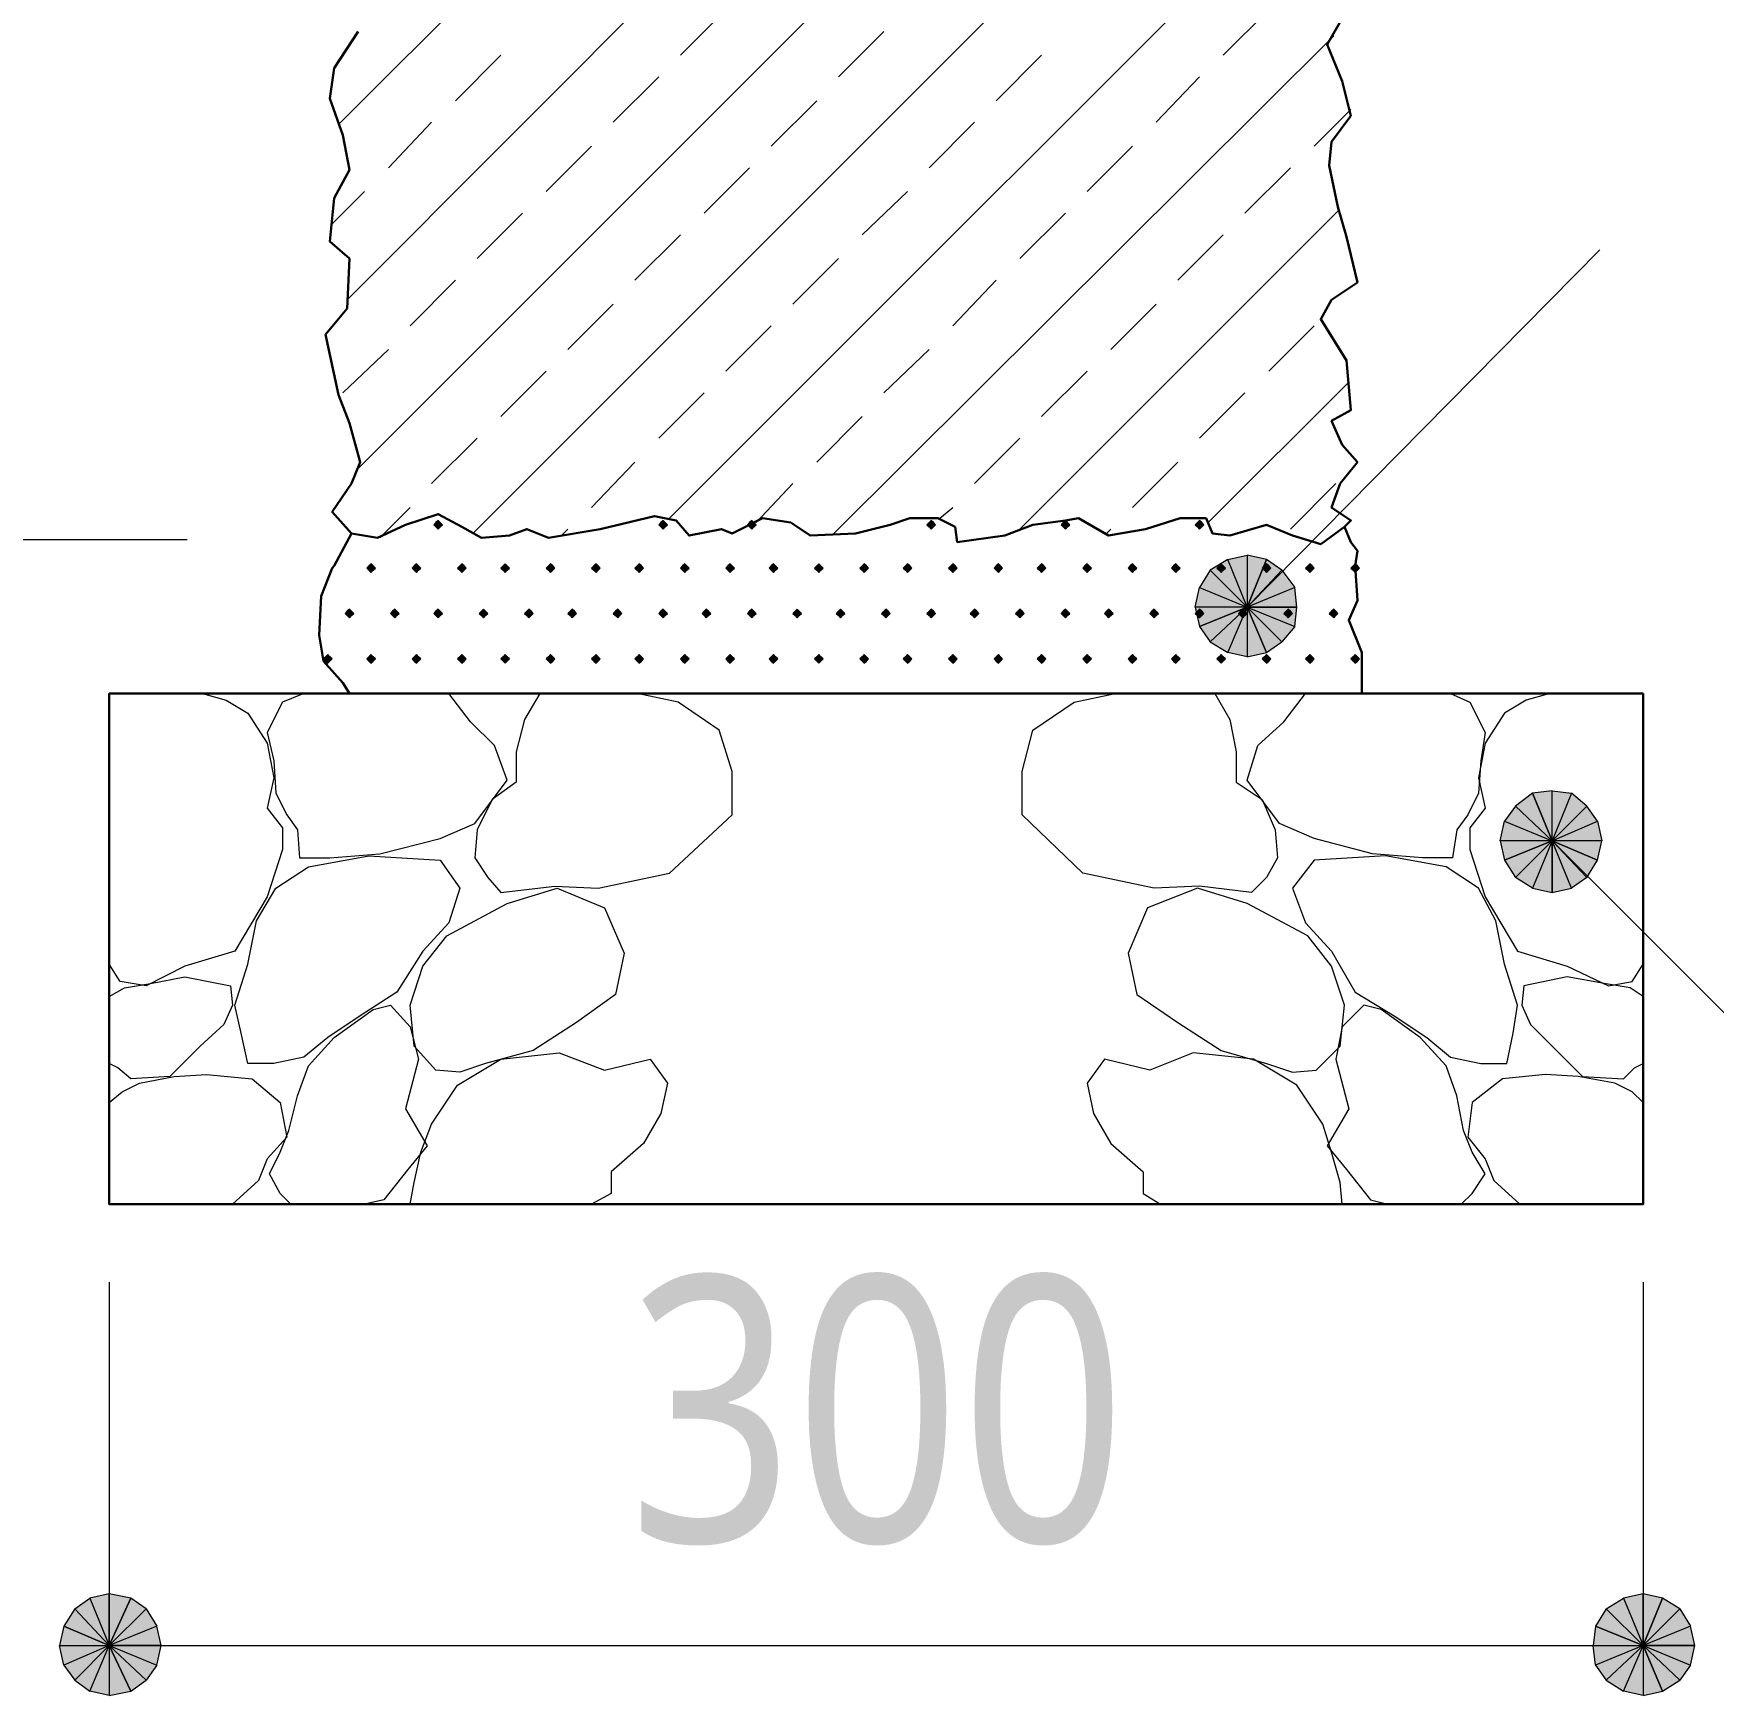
# Model space of a CAD drawing. Header units: millimetres. Extents: x 0 to 420, y 0 to 297.
# Drawn here: x 251.27 to 267.71, y 70.78 to 87.04 of the extents above; entities that cross this region are included whole.
import ezdxf
from ezdxf.enums import TextEntityAlignment as Align

# ---------------------------------------------------------------- set-up
doc = ezdxf.new("R2010")
doc.units = ezdxf.units.MM
doc.styles.add('kst32b', font='NotoSansJP-Variable.ttf')

msp = doc.modelspace()

# ---------------------------------------------------------------- hatches: boundary and pattern name
for points in [[(255.228, 82.275), (255.207, 82.254), (255.185, 82.232), (255.207, 82.211), (255.228, 82.19), (255.249, 82.211), (255.27, 82.232), (255.249, 82.254), (255.228, 82.275)], [(257.429, 82.275), (257.408, 82.254), (257.387, 82.232), (257.408, 82.211), (257.429, 82.19), (257.45, 82.211), (257.471, 82.232), (257.45, 82.254), (257.429, 82.275)], [(258.297, 82.275), (258.276, 82.254), (258.254, 82.232), (258.276, 82.211), (258.297, 82.19), (258.318, 82.211), (258.339, 82.232), (258.318, 82.254), (258.297, 82.275)], [(260.054, 82.275), (260.032, 82.254), (260.011, 82.232), (260.032, 82.211), (260.054, 82.19), (260.075, 82.211), (260.096, 82.232), (260.075, 82.254), (260.054, 82.275)], [(261.366, 82.275), (261.345, 82.254), (261.324, 82.232), (261.345, 82.211), (261.366, 82.19), (261.387, 82.211), (261.408, 82.232), (261.387, 82.254), (261.366, 82.275)], [(262.678, 82.275), (262.657, 82.254), (262.636, 82.232), (262.657, 82.211), (262.678, 82.19), (262.7, 82.211), (262.721, 82.232), (262.7, 82.254), (262.678, 82.275)], [(254.571, 81.852), (254.55, 81.83), (254.529, 81.809), (254.55, 81.788), (254.571, 81.767), (254.593, 81.788), (254.614, 81.809), (254.593, 81.83), (254.571, 81.852)], [(255.016, 81.852), (254.995, 81.83), (254.974, 81.809), (254.995, 81.788), (255.016, 81.767), (255.037, 81.788), (255.058, 81.809), (255.037, 81.83), (255.016, 81.852)], [(255.461, 81.852), (255.439, 81.83), (255.418, 81.809), (255.439, 81.788), (255.461, 81.767), (255.482, 81.788), (255.503, 81.809), (255.482, 81.83), (255.461, 81.852)], [(255.884, 81.852), (255.863, 81.83), (255.841, 81.809), (255.863, 81.788), (255.884, 81.767), (255.905, 81.788), (255.926, 81.809), (255.905, 81.83), (255.884, 81.852)], [(256.328, 81.852), (256.307, 81.83), (256.286, 81.809), (256.307, 81.788), (256.328, 81.767), (256.35, 81.788), (256.371, 81.809), (256.35, 81.83), (256.328, 81.852)], [(256.773, 81.852), (256.752, 81.83), (256.73, 81.809), (256.752, 81.788), (256.773, 81.767), (256.794, 81.788), (256.815, 81.809), (256.794, 81.83), (256.773, 81.852)], [(257.196, 81.852), (257.175, 81.83), (257.154, 81.809), (257.175, 81.788), (257.196, 81.767), (257.217, 81.788), (257.239, 81.809), (257.217, 81.83), (257.196, 81.852)], [(257.641, 81.852), (257.62, 81.83), (257.598, 81.809), (257.62, 81.788), (257.641, 81.767), (257.662, 81.788), (257.683, 81.809), (257.662, 81.83), (257.641, 81.852)], [(258.085, 81.852), (258.064, 81.83), (258.043, 81.809), (258.064, 81.788), (258.085, 81.767), (258.106, 81.788), (258.128, 81.809), (258.106, 81.83), (258.085, 81.852)], [(258.509, 81.852), (258.487, 81.83), (258.466, 81.809), (258.487, 81.788), (258.509, 81.767), (258.53, 81.788), (258.551, 81.809), (258.53, 81.83), (258.509, 81.852)], [(258.953, 81.852), (258.932, 81.83), (258.911, 81.809), (258.932, 81.788), (258.953, 81.767), (258.974, 81.788), (258.995, 81.809), (258.974, 81.83), (258.953, 81.852)], [(259.398, 81.852), (259.376, 81.83), (259.355, 81.809), (259.376, 81.788), (259.398, 81.767), (259.419, 81.788), (259.44, 81.809), (259.419, 81.83), (259.398, 81.852)], [(259.821, 81.852), (259.8, 81.83), (259.779, 81.809), (259.8, 81.788), (259.821, 81.767), (259.842, 81.788), (259.863, 81.809), (259.842, 81.83), (259.821, 81.852)], [(260.265, 81.852), (260.244, 81.83), (260.223, 81.809), (260.244, 81.788), (260.265, 81.767), (260.287, 81.788), (260.308, 81.809), (260.287, 81.83), (260.265, 81.852)], [(260.71, 81.852), (260.689, 81.83), (260.668, 81.809), (260.689, 81.788), (260.71, 81.767), (260.731, 81.788), (260.752, 81.809), (260.731, 81.83), (260.71, 81.852)], [(261.133, 81.852), (261.112, 81.83), (261.091, 81.809), (261.112, 81.788), (261.133, 81.767), (261.154, 81.788), (261.175, 81.809), (261.154, 81.83), (261.133, 81.852)], [(261.578, 81.852), (261.557, 81.83), (261.535, 81.809), (261.557, 81.788), (261.578, 81.767), (261.599, 81.788), (261.62, 81.809), (261.599, 81.83), (261.578, 81.852)], [(262.022, 81.852), (262.001, 81.83), (261.98, 81.809), (262.001, 81.788), (262.022, 81.767), (262.043, 81.788), (262.064, 81.809), (262.043, 81.83), (262.022, 81.852)], [(262.446, 81.852), (262.424, 81.83), (262.403, 81.809), (262.424, 81.788), (262.446, 81.767), (262.467, 81.788), (262.488, 81.809), (262.467, 81.83), (262.446, 81.852)], [(262.89, 81.852), (262.869, 81.83), (262.848, 81.809), (262.869, 81.788), (262.89, 81.767), (262.911, 81.788), (262.932, 81.809), (262.911, 81.83), (262.89, 81.852)], [(263.335, 81.852), (263.313, 81.83), (263.292, 81.809), (263.313, 81.788), (263.335, 81.767), (263.356, 81.788), (263.377, 81.809), (263.356, 81.83), (263.335, 81.852)], [(263.758, 81.852), (263.737, 81.83), (263.716, 81.809), (263.737, 81.788), (263.758, 81.767), (263.779, 81.788), (263.8, 81.809), (263.779, 81.83), (263.758, 81.852)], [(264.202, 81.852), (264.181, 81.83), (264.16, 81.809), (264.181, 81.788), (264.202, 81.767), (264.223, 81.788), (264.245, 81.809), (264.223, 81.83), (264.202, 81.852)], [(254.36, 81.407), (254.339, 81.386), (254.318, 81.365), (254.339, 81.344), (254.36, 81.322), (254.381, 81.344), (254.402, 81.365), (254.381, 81.386), (254.36, 81.407)], [(254.804, 81.407), (254.783, 81.386), (254.762, 81.365), (254.783, 81.344), (254.804, 81.322), (254.825, 81.344), (254.847, 81.365), (254.825, 81.386), (254.804, 81.407)], [(255.228, 81.407), (255.207, 81.386), (255.185, 81.365), (255.207, 81.344), (255.228, 81.322), (255.249, 81.344), (255.27, 81.365), (255.249, 81.386), (255.228, 81.407)], [(255.672, 81.407), (255.651, 81.386), (255.63, 81.365), (255.651, 81.344), (255.672, 81.322), (255.693, 81.344), (255.714, 81.365), (255.693, 81.386), (255.672, 81.407)], [(256.117, 81.407), (256.096, 81.386), (256.074, 81.365), (256.096, 81.344), (256.117, 81.322), (256.138, 81.344), (256.159, 81.365), (256.138, 81.386), (256.117, 81.407)], [(256.54, 81.407), (256.519, 81.386), (256.498, 81.365), (256.519, 81.344), (256.54, 81.322), (256.561, 81.344), (256.582, 81.365), (256.561, 81.386), (256.54, 81.407)], [(256.985, 81.407), (256.963, 81.386), (256.942, 81.365), (256.963, 81.344), (256.985, 81.322), (257.006, 81.344), (257.027, 81.365), (257.006, 81.386), (256.985, 81.407)], [(257.429, 81.407), (257.408, 81.386), (257.387, 81.365), (257.408, 81.344), (257.429, 81.322), (257.45, 81.344), (257.471, 81.365), (257.45, 81.386), (257.429, 81.407)], [(257.852, 81.407), (257.831, 81.386), (257.81, 81.365), (257.831, 81.344), (257.852, 81.322), (257.873, 81.344), (257.895, 81.365), (257.873, 81.386), (257.852, 81.407)], [(258.297, 81.407), (258.276, 81.386), (258.254, 81.365), (258.276, 81.344), (258.297, 81.322), (258.318, 81.344), (258.339, 81.365), (258.318, 81.386), (258.297, 81.407)], [(258.741, 81.407), (258.72, 81.386), (258.699, 81.365), (258.72, 81.344), (258.741, 81.322), (258.762, 81.344), (258.784, 81.365), (258.762, 81.386), (258.741, 81.407)], [(259.165, 81.407), (259.144, 81.386), (259.122, 81.365), (259.144, 81.344), (259.165, 81.322), (259.186, 81.344), (259.207, 81.365), (259.186, 81.386), (259.165, 81.407)], [(259.609, 81.407), (259.588, 81.386), (259.567, 81.365), (259.588, 81.344), (259.609, 81.322), (259.63, 81.344), (259.652, 81.365), (259.63, 81.386), (259.609, 81.407)], [(260.054, 81.407), (260.032, 81.386), (260.011, 81.365), (260.032, 81.344), (260.054, 81.322), (260.075, 81.344), (260.096, 81.365), (260.075, 81.386), (260.054, 81.407)], [(260.477, 81.407), (260.456, 81.386), (260.435, 81.365), (260.456, 81.344), (260.477, 81.322), (260.498, 81.344), (260.519, 81.365), (260.498, 81.386), (260.477, 81.407)], [(260.921, 81.407), (260.9, 81.386), (260.879, 81.365), (260.9, 81.344), (260.921, 81.322), (260.943, 81.344), (260.964, 81.365), (260.943, 81.386), (260.921, 81.407)], [(261.366, 81.407), (261.345, 81.386), (261.324, 81.365), (261.345, 81.344), (261.366, 81.322), (261.387, 81.344), (261.408, 81.365), (261.387, 81.386), (261.366, 81.407)], [(261.789, 81.407), (261.768, 81.386), (261.747, 81.365), (261.768, 81.344), (261.789, 81.322), (261.811, 81.344), (261.832, 81.365), (261.811, 81.386), (261.789, 81.407)], [(262.234, 81.407), (262.213, 81.386), (262.191, 81.365), (262.213, 81.344), (262.234, 81.322), (262.255, 81.344), (262.276, 81.365), (262.255, 81.386), (262.234, 81.407)], [(262.678, 81.407), (262.657, 81.386), (262.636, 81.365), (262.657, 81.344), (262.678, 81.322), (262.7, 81.344), (262.721, 81.365), (262.7, 81.386), (262.678, 81.407)], [(262.678, 81.238), (262.784, 81.089), (263.144, 81.428), (262.678, 81.238)], [(263.102, 81.407), (263.08, 81.386), (263.059, 81.365), (263.08, 81.344), (263.102, 81.322), (263.123, 81.344), (263.144, 81.365), (263.123, 81.386), (263.102, 81.407)], [(263.546, 81.407), (263.525, 81.386), (263.504, 81.365), (263.525, 81.344), (263.546, 81.322), (263.567, 81.344), (263.589, 81.365), (263.567, 81.386), (263.546, 81.407)], [(263.991, 81.407), (263.97, 81.386), (263.948, 81.365), (263.97, 81.344), (263.991, 81.322), (264.012, 81.344), (264.033, 81.365), (264.012, 81.386), (263.991, 81.407)], [(254.148, 80.962), (254.127, 80.941), (254.106, 80.92), (254.127, 80.899), (254.148, 80.878), (254.169, 80.899), (254.191, 80.92), (254.169, 80.941), (254.148, 80.962)], [(254.571, 80.962), (254.55, 80.941), (254.529, 80.92), (254.55, 80.899), (254.571, 80.878), (254.593, 80.899), (254.614, 80.92), (254.593, 80.941), (254.571, 80.962)], [(255.016, 80.962), (254.995, 80.941), (254.974, 80.92), (254.995, 80.899), (255.016, 80.878), (255.037, 80.899), (255.058, 80.92), (255.037, 80.941), (255.016, 80.962)], [(255.461, 80.962), (255.439, 80.941), (255.418, 80.92), (255.439, 80.899), (255.461, 80.878), (255.482, 80.899), (255.503, 80.92), (255.482, 80.941), (255.461, 80.962)], [(255.884, 80.962), (255.863, 80.941), (255.841, 80.92), (255.863, 80.899), (255.884, 80.878), (255.905, 80.899), (255.926, 80.92), (255.905, 80.941), (255.884, 80.962)], [(256.328, 80.962), (256.307, 80.941), (256.286, 80.92), (256.307, 80.899), (256.328, 80.878), (256.35, 80.899), (256.371, 80.92), (256.35, 80.941), (256.328, 80.962)], [(256.773, 80.962), (256.752, 80.941), (256.73, 80.92), (256.752, 80.899), (256.773, 80.878), (256.794, 80.899), (256.815, 80.92), (256.794, 80.941), (256.773, 80.962)], [(257.196, 80.962), (257.175, 80.941), (257.154, 80.92), (257.175, 80.899), (257.196, 80.878), (257.217, 80.899), (257.239, 80.92), (257.217, 80.941), (257.196, 80.962)], [(257.641, 80.962), (257.62, 80.941), (257.598, 80.92), (257.62, 80.899), (257.641, 80.878), (257.662, 80.899), (257.683, 80.92), (257.662, 80.941), (257.641, 80.962)], [(258.085, 80.962), (258.064, 80.941), (258.043, 80.92), (258.064, 80.899), (258.085, 80.878), (258.106, 80.899), (258.128, 80.92), (258.106, 80.941), (258.085, 80.962)], [(258.509, 80.962), (258.487, 80.941), (258.466, 80.92), (258.487, 80.899), (258.509, 80.878), (258.53, 80.899), (258.551, 80.92), (258.53, 80.941), (258.509, 80.962)], [(258.953, 80.962), (258.932, 80.941), (258.911, 80.92), (258.932, 80.899), (258.953, 80.878), (258.974, 80.899), (258.995, 80.92), (258.974, 80.941), (258.953, 80.962)], [(259.398, 80.962), (259.376, 80.941), (259.355, 80.92), (259.376, 80.899), (259.398, 80.878), (259.419, 80.899), (259.44, 80.92), (259.419, 80.941), (259.398, 80.962)], [(259.821, 80.962), (259.8, 80.941), (259.779, 80.92), (259.8, 80.899), (259.821, 80.878), (259.842, 80.899), (259.863, 80.92), (259.842, 80.941), (259.821, 80.962)], [(260.265, 80.962), (260.244, 80.941), (260.223, 80.92), (260.244, 80.899), (260.265, 80.878), (260.287, 80.899), (260.308, 80.92), (260.287, 80.941), (260.265, 80.962)], [(260.71, 80.962), (260.689, 80.941), (260.668, 80.92), (260.689, 80.899), (260.71, 80.878), (260.731, 80.899), (260.752, 80.92), (260.731, 80.941), (260.71, 80.962)], [(261.133, 80.962), (261.112, 80.941), (261.091, 80.92), (261.112, 80.899), (261.133, 80.878), (261.154, 80.899), (261.175, 80.92), (261.154, 80.941), (261.133, 80.962)], [(261.578, 80.962), (261.557, 80.941), (261.535, 80.92), (261.557, 80.899), (261.578, 80.878), (261.599, 80.899), (261.62, 80.92), (261.599, 80.941), (261.578, 80.962)], [(262.022, 80.962), (262.001, 80.941), (261.98, 80.92), (262.001, 80.899), (262.022, 80.878), (262.043, 80.899), (262.064, 80.92), (262.043, 80.941), (262.022, 80.962)], [(262.446, 80.962), (262.424, 80.941), (262.403, 80.92), (262.424, 80.899), (262.446, 80.878), (262.467, 80.899), (262.488, 80.92), (262.467, 80.941), (262.446, 80.962)], [(262.89, 80.962), (262.869, 80.941), (262.848, 80.92), (262.869, 80.899), (262.89, 80.878), (262.911, 80.899), (262.932, 80.92), (262.911, 80.941), (262.89, 80.962)], [(263.335, 80.962), (263.313, 80.941), (263.292, 80.92), (263.313, 80.899), (263.335, 80.878), (263.356, 80.899), (263.377, 80.92), (263.356, 80.941), (263.335, 80.962)], [(263.758, 80.962), (263.737, 80.941), (263.716, 80.92), (263.737, 80.899), (263.758, 80.878), (263.779, 80.899), (263.8, 80.92), (263.779, 80.941), (263.758, 80.962)], [(264.202, 80.962), (264.181, 80.941), (264.16, 80.92), (264.181, 80.899), (264.202, 80.878), (264.223, 80.899), (264.245, 80.92), (264.223, 80.941), (264.202, 80.962)], [(265.938, 79.608), (265.769, 79.481), (266.129, 79.142), (265.938, 79.608)], [(252.222, 71.734), (252.01, 71.776), (252.01, 71.268), (252.222, 71.734)], [(267.208, 71.734), (267.018, 71.776), (267.018, 71.268), (267.208, 71.734)]]:
    msp.add_hatch(color=7).paths.add_polyline_path(points)
h = msp.add_hatch(color=7)
h.paths.add_polyline_path([(263.335, 81.894), (263.144, 81.936), (263.144, 81.428), (263.335, 81.894)])
h.paths.add_polyline_path([(263.144, 81.936), (263.144, 81.428), (262.954, 81.894), (263.144, 81.936)])
h.paths.add_polyline_path([(263.144, 81.428), (262.954, 81.894), (262.784, 81.788), (263.144, 81.428)])
h = msp.add_hatch(color=7)
h.paths.add_polyline_path([(263.631, 81.428), (263.61, 81.619), (263.144, 81.428), (263.631, 81.428)])
h.paths.add_polyline_path([(263.61, 81.619), (263.144, 81.428), (263.483, 81.788), (263.61, 81.619)])
h.paths.add_polyline_path([(263.144, 81.428), (263.483, 81.788), (263.335, 81.894), (263.144, 81.428)])
h = msp.add_hatch(color=7)
h.paths.add_polyline_path([(262.784, 81.788), (262.678, 81.619), (263.144, 81.428), (262.784, 81.788)])
h.paths.add_polyline_path([(262.678, 81.619), (263.144, 81.428), (262.636, 81.428), (262.678, 81.619)])
h.paths.add_polyline_path([(263.144, 81.428), (262.636, 81.428), (262.678, 81.238), (263.144, 81.428)])
h = msp.add_hatch(color=7)
h.paths.add_polyline_path([(262.784, 81.089), (262.954, 80.984), (263.144, 81.428), (262.784, 81.089)])
h.paths.add_polyline_path([(262.954, 80.984), (263.144, 81.428), (263.144, 80.941), (262.954, 80.984)])
h.paths.add_polyline_path([(263.144, 81.428), (263.144, 80.941), (263.335, 80.984), (263.144, 81.428)])
h = msp.add_hatch(color=7)
h.paths.add_polyline_path([(263.335, 80.984), (263.483, 81.089), (263.144, 81.428), (263.335, 80.984)])
h.paths.add_polyline_path([(263.483, 81.089), (263.144, 81.428), (263.61, 81.238), (263.483, 81.089)])
h.paths.add_polyline_path([(263.144, 81.428), (263.61, 81.238), (263.631, 81.428), (263.144, 81.428)])
h = msp.add_hatch(color=7)
h.paths.add_polyline_path([(266.467, 79.481), (266.319, 79.608), (266.129, 79.142), (266.467, 79.481)])
h.paths.add_polyline_path([(266.319, 79.608), (266.129, 79.142), (266.129, 79.629), (266.319, 79.608)])
h.paths.add_polyline_path([(266.129, 79.142), (266.129, 79.629), (265.938, 79.608), (266.129, 79.142)])
h = msp.add_hatch(color=7)
h.paths.add_polyline_path([(265.769, 79.481), (265.663, 79.333), (266.129, 79.142), (265.769, 79.481)])
h.paths.add_polyline_path([(265.663, 79.333), (266.129, 79.142), (265.621, 79.142), (265.663, 79.333)])
h.paths.add_polyline_path([(266.129, 79.142), (265.621, 79.142), (265.663, 78.952), (266.129, 79.142)])
h = msp.add_hatch(color=7)
h.paths.add_polyline_path([(266.573, 78.952), (266.615, 79.142), (266.129, 79.142), (266.573, 78.952)])
h.paths.add_polyline_path([(266.615, 79.142), (266.129, 79.142), (266.573, 79.333), (266.615, 79.142)])
h.paths.add_polyline_path([(266.129, 79.142), (266.573, 79.333), (266.467, 79.481), (266.129, 79.142)])
h = msp.add_hatch(color=7)
h.paths.add_polyline_path([(265.663, 78.952), (265.769, 78.782), (266.129, 79.142), (265.663, 78.952)])
h.paths.add_polyline_path([(265.769, 78.782), (266.129, 79.142), (265.938, 78.677), (265.769, 78.782)])
h.paths.add_polyline_path([(266.129, 79.142), (265.938, 78.677), (266.129, 78.634), (266.129, 79.142)])
h = msp.add_hatch(color=7)
h.paths.add_polyline_path([(266.129, 78.634), (266.319, 78.677), (266.129, 79.142), (266.129, 78.634)])
h.paths.add_polyline_path([(266.319, 78.677), (266.129, 79.142), (266.467, 78.782), (266.319, 78.677)])
h.paths.add_polyline_path([(266.129, 79.142), (266.467, 78.782), (266.573, 78.952), (266.129, 79.142)])
h = msp.add_hatch(color=7)
h.paths.add_polyline_path([(252.01, 71.776), (251.82, 71.734), (252.01, 71.268), (252.01, 71.776)])
h.paths.add_polyline_path([(251.82, 71.734), (252.01, 71.268), (251.672, 71.628), (251.82, 71.734)])
h.paths.add_polyline_path([(252.01, 71.268), (251.672, 71.628), (251.566, 71.459), (252.01, 71.268)])
h = msp.add_hatch(color=7)
h.paths.add_polyline_path([(252.518, 71.268), (252.476, 71.459), (252.01, 71.268), (252.518, 71.268)])
h.paths.add_polyline_path([(252.476, 71.459), (252.01, 71.268), (252.37, 71.628), (252.476, 71.459)])
h.paths.add_polyline_path([(252.01, 71.268), (252.37, 71.628), (252.222, 71.734), (252.01, 71.268)])
h = msp.add_hatch(color=7)
h.paths.add_polyline_path([(267.018, 71.776), (266.827, 71.734), (267.018, 71.268), (267.018, 71.776)])
h.paths.add_polyline_path([(266.827, 71.734), (267.018, 71.268), (266.658, 71.628), (266.827, 71.734)])
h.paths.add_polyline_path([(267.018, 71.268), (266.658, 71.628), (266.552, 71.459), (267.018, 71.268)])
h = msp.add_hatch(color=7)
h.paths.add_polyline_path([(267.525, 71.268), (267.483, 71.459), (267.018, 71.268), (267.525, 71.268)])
h.paths.add_polyline_path([(267.483, 71.459), (267.018, 71.268), (267.377, 71.628), (267.483, 71.459)])
h.paths.add_polyline_path([(267.018, 71.268), (267.377, 71.628), (267.208, 71.734), (267.018, 71.268)])
h = msp.add_hatch(color=7)
h.paths.add_polyline_path([(251.566, 71.459), (251.523, 71.268), (252.01, 71.268), (251.566, 71.459)])
h.paths.add_polyline_path([(251.523, 71.268), (252.01, 71.268), (251.566, 71.078), (251.523, 71.268)])
h.paths.add_polyline_path([(252.01, 71.268), (251.566, 71.078), (251.672, 70.929), (252.01, 71.268)])
h = msp.add_hatch(color=7)
h.paths.add_polyline_path([(266.552, 71.459), (266.531, 71.268), (267.018, 71.268), (266.552, 71.459)])
h.paths.add_polyline_path([(266.531, 71.268), (267.018, 71.268), (266.552, 71.078), (266.531, 71.268)])
h.paths.add_polyline_path([(267.018, 71.268), (266.552, 71.078), (266.658, 70.929), (267.018, 71.268)])
h = msp.add_hatch(color=7)
h.paths.add_polyline_path([(251.672, 70.929), (251.82, 70.824), (252.01, 71.268), (251.672, 70.929)])
h.paths.add_polyline_path([(251.82, 70.824), (252.01, 71.268), (252.01, 70.781), (251.82, 70.824)])
h.paths.add_polyline_path([(252.01, 71.268), (252.01, 70.781), (252.222, 70.824), (252.01, 71.268)])
h = msp.add_hatch(color=7)
h.paths.add_polyline_path([(252.222, 70.824), (252.37, 70.929), (252.01, 71.268), (252.222, 70.824)])
h.paths.add_polyline_path([(252.37, 70.929), (252.01, 71.268), (252.476, 71.078), (252.37, 70.929)])
h.paths.add_polyline_path([(252.01, 71.268), (252.476, 71.078), (252.518, 71.268), (252.01, 71.268)])
h = msp.add_hatch(color=7)
h.paths.add_polyline_path([(266.658, 70.929), (266.827, 70.824), (267.018, 71.268), (266.658, 70.929)])
h.paths.add_polyline_path([(266.827, 70.824), (267.018, 71.268), (267.018, 70.781), (266.827, 70.824)])
h.paths.add_polyline_path([(267.018, 71.268), (267.018, 70.781), (267.208, 70.824), (267.018, 71.268)])
h = msp.add_hatch(color=7)
h.paths.add_polyline_path([(267.208, 70.824), (267.377, 70.929), (267.018, 71.268), (267.208, 70.824)])
h.paths.add_polyline_path([(267.377, 70.929), (267.018, 71.268), (267.483, 71.078), (267.377, 70.929)])
h.paths.add_polyline_path([(267.018, 71.268), (267.483, 71.078), (267.525, 71.268), (267.018, 71.268)])

# ---------------------------------------------------------------- linework, layer by layer
at = {"lineweight": 13}
for points in [[(254.254, 86.148), (264.012, 95.885)], [(254.339, 84.434), (263.97, 94.086)], [(254.445, 82.783), (263.906, 92.244)], [(255.566, 82.148), (264.139, 90.72)], [(257.493, 82.296), (264.118, 88.921)], [(257.598, 86.826), (258.043, 87.27)], [(262.911, 86.826), (263.356, 87.27)], [(259.101, 82.148), (263.991, 87.016)], [(259.144, 86.614), (259.588, 87.059)], [(255.397, 86.381), (255.841, 86.826)], [(260.689, 86.381), (261.133, 86.826)], [(256.942, 86.17), (257.387, 86.614)], [(262.255, 86.17), (262.678, 86.614)], [(258.487, 85.937), (258.932, 86.381)], [(263.8, 85.937), (264.16, 86.296)], [(254.741, 85.725), (255.164, 86.17)], [(260.032, 85.725), (260.477, 86.17)], [(256.286, 85.492), (256.73, 85.937)], [(261.578, 85.492), (262.022, 85.937)], [(257.831, 85.28), (258.276, 85.725)], [(263.123, 85.28), (263.567, 85.725)], [(254.191, 85.175), (254.508, 85.492)], [(259.376, 85.069), (259.821, 85.492)], [(255.609, 84.836), (256.053, 85.28)], [(260.921, 82.19), (264.033, 85.302)], [(260.921, 84.836), (261.366, 85.28)], [(257.154, 84.624), (257.598, 85.069)], [(262.467, 84.624), (262.911, 85.069)], [(258.699, 84.391), (259.144, 84.836)], [(263.144, 81.428), (266.594, 84.921)], [(254.953, 84.18), (255.397, 84.624)], [(260.265, 84.18), (260.689, 84.624)], [(256.498, 83.947), (256.942, 84.391)], [(261.811, 83.947), (262.255, 84.391)], [(258.043, 83.735), (258.487, 84.18)], [(263.356, 83.735), (263.8, 84.18)], [(254.296, 83.524), (254.741, 83.947)], [(259.588, 83.524), (260.032, 83.947)], [(255.841, 83.291), (256.286, 83.735)], [(261.133, 83.291), (261.578, 83.735)], [(257.387, 83.079), (257.831, 83.524)], [(262.678, 83.079), (263.123, 83.524)], [(262.763, 82.254), (264.139, 83.629)], [(258.932, 82.846), (259.376, 83.291)], [(255.164, 82.635), (255.609, 83.079)], [(260.477, 82.635), (260.921, 83.079)], [(256.73, 82.402), (257.154, 82.846)], [(262.022, 82.402), (262.467, 82.846)], [(258.339, 82.254), (258.699, 82.635)], [(263.567, 82.19), (264.012, 82.635)], [(254.656, 82.105), (254.953, 82.402)], [(260.138, 82.296), (260.265, 82.402)], [(256.434, 82.127), (256.498, 82.19)], [(261.768, 82.148), (261.811, 82.19)], [(252.772, 82.084), (245.089, 82.084)], [(252.921, 80.581), (253.153, 80.518), (253.365, 80.391), (253.555, 80.095), (253.619, 79.756), (253.555, 79.46), (253.704, 79.269), (253.704, 79.057), (253.555, 78.592), (253.238, 78.063), (252.751, 77.914), (252.37, 77.724), (252.116, 77.766), (252.01, 77.936)], [(253.915, 80.581), (253.704, 80.497), (253.555, 80.2), (253.619, 79.925), (253.64, 79.608), (253.746, 79.396), (253.852, 79.248), (253.873, 78.973), (254.169, 78.973), (254.656, 79.015), (255.249, 79.163), (255.587, 79.312), (255.905, 79.735), (255.778, 80.073), (255.545, 80.306), (255.334, 80.581)], [(256.223, 80.581), (256.074, 80.328), (255.99, 80.01), (255.99, 79.714), (255.757, 79.544), (255.609, 79.248), (255.587, 78.973), (255.714, 78.782), (255.841, 78.634), (256.371, 78.698), (256.794, 78.677), (257.493, 78.825), (258.106, 79.396), (258.106, 79.82), (257.979, 80.222), (257.577, 80.497), (257.175, 80.581)], [(262.827, 80.581), (262.975, 80.328), (263.038, 80.01), (263.038, 79.714), (263.292, 79.544), (263.419, 79.248), (263.44, 78.973), (263.335, 78.782), (263.186, 78.634), (262.678, 78.698), (262.234, 78.677), (261.535, 78.825), (260.943, 79.396), (260.943, 79.82), (261.048, 80.222), (261.451, 80.497), (261.853, 80.581)], [(265.134, 80.581), (265.324, 80.497), (265.472, 80.2), (265.43, 79.925), (265.409, 79.608), (265.303, 79.396), (265.197, 79.248), (265.155, 78.973), (264.859, 78.973), (264.372, 79.015), (263.8, 79.163), (263.462, 79.312), (263.144, 79.735), (263.25, 80.073), (263.504, 80.306), (263.716, 80.581)], [(266.107, 80.581), (265.875, 80.518), (265.663, 80.391), (265.472, 80.095), (265.409, 79.756), (265.472, 79.46), (265.324, 79.269), (265.324, 79.057), (265.472, 78.592), (265.79, 78.063), (266.277, 77.914), (266.679, 77.724), (266.912, 77.766), (267.018, 77.936)], [(266.129, 79.142), (269.663, 75.607)], [(252.01, 77.618), (252.159, 77.703), (252.412, 77.745), (252.751, 77.809), (253.196, 77.724), (253.217, 77.534), (253.132, 77.343), (252.899, 77.131), (252.603, 76.835), (252.222, 76.814), (252.095, 76.92), (252.01, 76.962)], [(267.018, 77.618), (266.891, 77.703), (266.637, 77.745), (266.277, 77.809), (265.853, 77.724), (265.832, 77.534), (265.917, 77.343), (266.129, 77.131), (266.425, 76.835), (266.827, 76.814), (266.933, 76.92), (267.018, 76.962)], [(253.788, 75.586), (253.682, 75.692), (253.577, 75.882), (253.682, 76.094), (253.767, 76.306), (253.852, 76.645), (253.958, 76.941), (254.212, 77.216), (254.593, 77.491), (254.762, 77.534), (254.953, 77.322), (255.037, 77.004), (254.91, 76.518), (255.122, 76.158), (254.931, 75.925), (254.698, 75.629), (254.508, 75.586)], [(265.239, 75.586), (265.345, 75.692), (265.472, 75.882), (265.345, 76.094), (265.261, 76.306), (265.197, 76.645), (265.091, 76.941), (264.837, 77.216), (264.456, 77.491), (264.287, 77.534), (264.075, 77.322), (264.012, 77.004), (264.139, 76.518), (263.927, 76.158), (264.118, 75.925), (264.35, 75.629), (264.52, 75.586)], [(254.953, 75.586), (254.995, 75.798), (255.058, 76.094), (255.164, 76.369), (255.418, 76.75), (255.841, 77.004), (256.413, 77.068), (256.857, 76.898), (257.302, 77.004), (257.471, 76.771), (257.408, 76.475), (257.239, 76.179), (256.921, 75.904), (256.921, 75.692), (256.73, 75.586)], [(264.075, 75.586), (264.054, 75.798), (263.97, 76.094), (263.885, 76.369), (263.631, 76.75), (263.207, 77.004), (262.615, 77.068), (262.191, 76.898), (261.747, 77.004), (261.578, 76.771), (261.641, 76.475), (261.811, 76.179), (262.128, 75.904), (262.128, 75.692), (262.297, 75.586)], [(252.01, 76.581), (252.137, 76.687), (252.307, 76.771), (252.645, 76.835), (252.963, 76.856), (253.407, 76.814), (253.682, 76.581), (253.746, 76.242), (253.555, 76.031), (253.471, 75.819), (253.217, 75.586)], [(267.018, 76.581), (266.912, 76.687), (266.742, 76.771), (266.382, 76.835), (266.065, 76.856), (265.642, 76.814), (265.345, 76.581), (265.303, 76.242), (265.472, 76.031), (265.557, 75.819), (265.811, 75.586)], [(252.01, 74.824), (252.01, 71.268)], [(267.018, 74.824), (267.018, 71.268)], [(252.01, 71.268), (267.018, 71.268)]]:
    msp.add_lwpolyline(points, dxfattribs=at)
at = {"lineweight": 30}
for points in [[(254.445, 87.059), (254.212, 86.699), (254.169, 86.402), (254.296, 86.043), (254.36, 85.704), (254.212, 85.429), (254.169, 85.005), (254.36, 84.836), (254.339, 84.349), (254.127, 84.095), (254.254, 83.503), (254.36, 83.227), (254.466, 82.846), (254.381, 82.635), (254.191, 82.359), (254.381, 82.148), (254.635, 82.105), (254.91, 82.232), (255.228, 82.338), (255.461, 82.211), (255.651, 82.105), (255.926, 82.127), (256.096, 82.19), (256.307, 82.105), (256.815, 82.19), (257.344, 82.317), (257.556, 82.275), (257.683, 82.127), (258, 82.19), (258.106, 82.148), (258.403, 82.296), (258.678, 82.254), (258.868, 82.127), (259.313, 82.148), (259.652, 82.232), (259.842, 82.296), (260.117, 82.296), (260.287, 82.211), (260.308, 82.063), (260.773, 82.127), (261.048, 82.232), (261.366, 82.275), (261.493, 82.296), (261.789, 82.127), (262.149, 82.19), (262.488, 82.296), (262.742, 82.296), (262.805, 82.148), (262.975, 82.127), (263.335, 82.232), (263.589, 82.127), (263.864, 82.042), (264.096, 82.211), (264.16, 82.275), (263.97, 82.402), (264.054, 82.635), (264.223, 82.846), (264.075, 83.016), (263.97, 83.248), (264.16, 83.354), (264.118, 83.841), (263.864, 84.243), (263.97, 84.434), (264.223, 84.603), (264.118, 85.048), (264.033, 85.344), (263.948, 85.746), (263.97, 85.979), (264.16, 86.233), (264.075, 86.572), (263.927, 86.931), (264.075, 87.186)], [(264.266, 80.581), (264.266, 80.73), (264.266, 80.984), (264.139, 81.301), (264.223, 81.492), (264.202, 81.83), (264.223, 81.979), (264.16, 82.063), (264.096, 82.211)], [(254.36, 80.581), (254.296, 80.687), (254.106, 80.899), (254.064, 81.153), (254.085, 81.534), (254.191, 81.809), (254.212, 81.83), (254.381, 82.148)]]:
    msp.add_lwpolyline(points, dxfattribs=at)
at = {"lineweight": 0}
for points in [[(255.228, 82.275), (255.207, 82.254), (255.185, 82.232), (255.207, 82.211), (255.228, 82.19), (255.249, 82.211), (255.27, 82.232), (255.249, 82.254)], [(257.429, 82.275), (257.408, 82.254), (257.387, 82.232), (257.408, 82.211), (257.429, 82.19), (257.45, 82.211), (257.471, 82.232), (257.45, 82.254)], [(258.297, 82.275), (258.276, 82.254), (258.254, 82.232), (258.276, 82.211), (258.297, 82.19), (258.318, 82.211), (258.339, 82.232), (258.318, 82.254)], [(260.054, 82.275), (260.032, 82.254), (260.011, 82.232), (260.032, 82.211), (260.054, 82.19), (260.075, 82.211), (260.096, 82.232), (260.075, 82.254)], [(261.366, 82.275), (261.345, 82.254), (261.324, 82.232), (261.345, 82.211), (261.366, 82.19), (261.387, 82.211), (261.408, 82.232), (261.387, 82.254)], [(262.678, 82.275), (262.657, 82.254), (262.636, 82.232), (262.657, 82.211), (262.678, 82.19), (262.7, 82.211), (262.721, 82.232), (262.7, 82.254)], [(263.144, 81.428), (262.954, 81.894), (262.784, 81.788)], [(263.144, 81.936), (263.144, 81.428), (262.954, 81.894)], [(263.335, 81.894), (263.144, 81.936), (263.144, 81.428)], [(263.144, 81.428), (263.483, 81.788), (263.335, 81.894)], [(254.571, 81.852), (254.55, 81.83), (254.529, 81.809), (254.55, 81.788), (254.571, 81.767), (254.593, 81.788), (254.614, 81.809), (254.593, 81.83)], [(255.016, 81.852), (254.995, 81.83), (254.974, 81.809), (254.995, 81.788), (255.016, 81.767), (255.037, 81.788), (255.058, 81.809), (255.037, 81.83)], [(255.461, 81.852), (255.439, 81.83), (255.418, 81.809), (255.439, 81.788), (255.461, 81.767), (255.482, 81.788), (255.503, 81.809), (255.482, 81.83)], [(255.884, 81.852), (255.863, 81.83), (255.841, 81.809), (255.863, 81.788), (255.884, 81.767), (255.905, 81.788), (255.926, 81.809), (255.905, 81.83)], [(256.328, 81.852), (256.307, 81.83), (256.286, 81.809), (256.307, 81.788), (256.328, 81.767), (256.35, 81.788), (256.371, 81.809), (256.35, 81.83)], [(256.773, 81.852), (256.752, 81.83), (256.73, 81.809), (256.752, 81.788), (256.773, 81.767), (256.794, 81.788), (256.815, 81.809), (256.794, 81.83)], [(257.196, 81.852), (257.175, 81.83), (257.154, 81.809), (257.175, 81.788), (257.196, 81.767), (257.217, 81.788), (257.239, 81.809), (257.217, 81.83)], [(257.641, 81.852), (257.62, 81.83), (257.598, 81.809), (257.62, 81.788), (257.641, 81.767), (257.662, 81.788), (257.683, 81.809), (257.662, 81.83)], [(258.085, 81.852), (258.064, 81.83), (258.043, 81.809), (258.064, 81.788), (258.085, 81.767), (258.106, 81.788), (258.128, 81.809), (258.106, 81.83)], [(258.509, 81.852), (258.487, 81.83), (258.466, 81.809), (258.487, 81.788), (258.509, 81.767), (258.53, 81.788), (258.551, 81.809), (258.53, 81.83)], [(258.953, 81.852), (258.932, 81.83), (258.911, 81.809), (258.932, 81.788), (258.953, 81.767), (258.974, 81.788), (258.995, 81.809), (258.974, 81.83)], [(259.398, 81.852), (259.376, 81.83), (259.355, 81.809), (259.376, 81.788), (259.398, 81.767), (259.419, 81.788), (259.44, 81.809), (259.419, 81.83)], [(259.821, 81.852), (259.8, 81.83), (259.779, 81.809), (259.8, 81.788), (259.821, 81.767), (259.842, 81.788), (259.863, 81.809), (259.842, 81.83)], [(260.265, 81.852), (260.244, 81.83), (260.223, 81.809), (260.244, 81.788), (260.265, 81.767), (260.287, 81.788), (260.308, 81.809), (260.287, 81.83)], [(260.71, 81.852), (260.689, 81.83), (260.668, 81.809), (260.689, 81.788), (260.71, 81.767), (260.731, 81.788), (260.752, 81.809), (260.731, 81.83)], [(261.133, 81.852), (261.112, 81.83), (261.091, 81.809), (261.112, 81.788), (261.133, 81.767), (261.154, 81.788), (261.175, 81.809), (261.154, 81.83)], [(261.578, 81.852), (261.557, 81.83), (261.535, 81.809), (261.557, 81.788), (261.578, 81.767), (261.599, 81.788), (261.62, 81.809), (261.599, 81.83)], [(262.022, 81.852), (262.001, 81.83), (261.98, 81.809), (262.001, 81.788), (262.022, 81.767), (262.043, 81.788), (262.064, 81.809), (262.043, 81.83)], [(262.446, 81.852), (262.424, 81.83), (262.403, 81.809), (262.424, 81.788), (262.446, 81.767), (262.467, 81.788), (262.488, 81.809), (262.467, 81.83)], [(262.784, 81.788), (262.678, 81.619), (263.144, 81.428)], [(262.89, 81.852), (262.869, 81.83), (262.848, 81.809), (262.869, 81.788), (262.89, 81.767), (262.911, 81.788), (262.932, 81.809), (262.911, 81.83)], [(263.61, 81.619), (263.144, 81.428), (263.483, 81.788)], [(263.335, 81.852), (263.313, 81.83), (263.292, 81.809), (263.313, 81.788), (263.335, 81.767), (263.356, 81.788), (263.377, 81.809), (263.356, 81.83)], [(263.758, 81.852), (263.737, 81.83), (263.716, 81.809), (263.737, 81.788), (263.758, 81.767), (263.779, 81.788), (263.8, 81.809), (263.779, 81.83)], [(264.202, 81.852), (264.181, 81.83), (264.16, 81.809), (264.181, 81.788), (264.202, 81.767), (264.223, 81.788), (264.245, 81.809), (264.223, 81.83)], [(262.678, 81.619), (263.144, 81.428), (262.636, 81.428)], [(263.631, 81.428), (263.61, 81.619), (263.144, 81.428)], [(254.36, 81.407), (254.339, 81.386), (254.318, 81.365), (254.339, 81.344), (254.36, 81.322), (254.381, 81.344), (254.402, 81.365), (254.381, 81.386)], [(254.804, 81.407), (254.783, 81.386), (254.762, 81.365), (254.783, 81.344), (254.804, 81.322), (254.825, 81.344), (254.847, 81.365), (254.825, 81.386)], [(255.228, 81.407), (255.207, 81.386), (255.185, 81.365), (255.207, 81.344), (255.228, 81.322), (255.249, 81.344), (255.27, 81.365), (255.249, 81.386)], [(255.672, 81.407), (255.651, 81.386), (255.63, 81.365), (255.651, 81.344), (255.672, 81.322), (255.693, 81.344), (255.714, 81.365), (255.693, 81.386)], [(256.117, 81.407), (256.096, 81.386), (256.074, 81.365), (256.096, 81.344), (256.117, 81.322), (256.138, 81.344), (256.159, 81.365), (256.138, 81.386)], [(256.54, 81.407), (256.519, 81.386), (256.498, 81.365), (256.519, 81.344), (256.54, 81.322), (256.561, 81.344), (256.582, 81.365), (256.561, 81.386)], [(256.985, 81.407), (256.963, 81.386), (256.942, 81.365), (256.963, 81.344), (256.985, 81.322), (257.006, 81.344), (257.027, 81.365), (257.006, 81.386)], [(257.429, 81.407), (257.408, 81.386), (257.387, 81.365), (257.408, 81.344), (257.429, 81.322), (257.45, 81.344), (257.471, 81.365), (257.45, 81.386)], [(257.852, 81.407), (257.831, 81.386), (257.81, 81.365), (257.831, 81.344), (257.852, 81.322), (257.873, 81.344), (257.895, 81.365), (257.873, 81.386)], [(258.297, 81.407), (258.276, 81.386), (258.254, 81.365), (258.276, 81.344), (258.297, 81.322), (258.318, 81.344), (258.339, 81.365), (258.318, 81.386)], [(258.741, 81.407), (258.72, 81.386), (258.699, 81.365), (258.72, 81.344), (258.741, 81.322), (258.762, 81.344), (258.784, 81.365), (258.762, 81.386)], [(259.165, 81.407), (259.144, 81.386), (259.122, 81.365), (259.144, 81.344), (259.165, 81.322), (259.186, 81.344), (259.207, 81.365), (259.186, 81.386)], [(259.609, 81.407), (259.588, 81.386), (259.567, 81.365), (259.588, 81.344), (259.609, 81.322), (259.63, 81.344), (259.652, 81.365), (259.63, 81.386)], [(260.054, 81.407), (260.032, 81.386), (260.011, 81.365), (260.032, 81.344), (260.054, 81.322), (260.075, 81.344), (260.096, 81.365), (260.075, 81.386)], [(260.477, 81.407), (260.456, 81.386), (260.435, 81.365), (260.456, 81.344), (260.477, 81.322), (260.498, 81.344), (260.519, 81.365), (260.498, 81.386)], [(260.921, 81.407), (260.9, 81.386), (260.879, 81.365), (260.9, 81.344), (260.921, 81.322), (260.943, 81.344), (260.964, 81.365), (260.943, 81.386)], [(261.366, 81.407), (261.345, 81.386), (261.324, 81.365), (261.345, 81.344), (261.366, 81.322), (261.387, 81.344), (261.408, 81.365), (261.387, 81.386)], [(261.789, 81.407), (261.768, 81.386), (261.747, 81.365), (261.768, 81.344), (261.789, 81.322), (261.811, 81.344), (261.832, 81.365), (261.811, 81.386)], [(262.234, 81.407), (262.213, 81.386), (262.191, 81.365), (262.213, 81.344), (262.234, 81.322), (262.255, 81.344), (262.276, 81.365), (262.255, 81.386)], [(263.144, 81.428), (262.636, 81.428), (262.678, 81.238)], [(262.678, 81.407), (262.657, 81.386), (262.636, 81.365), (262.657, 81.344), (262.678, 81.322), (262.7, 81.344), (262.721, 81.365), (262.7, 81.386)], [(262.678, 81.238), (262.784, 81.089), (263.144, 81.428)], [(262.784, 81.089), (262.954, 80.984), (263.144, 81.428)], [(262.954, 80.984), (263.144, 81.428), (263.144, 80.941)], [(263.102, 81.407), (263.08, 81.386), (263.059, 81.365), (263.08, 81.344), (263.102, 81.322), (263.123, 81.344), (263.144, 81.365), (263.123, 81.386)], [(263.144, 81.428), (263.144, 80.941), (263.335, 80.984)], [(263.335, 80.984), (263.483, 81.089), (263.144, 81.428)], [(263.483, 81.089), (263.144, 81.428), (263.61, 81.238)], [(263.144, 81.428), (263.61, 81.238), (263.631, 81.428)], [(263.546, 81.407), (263.525, 81.386), (263.504, 81.365), (263.525, 81.344), (263.546, 81.322), (263.567, 81.344), (263.589, 81.365), (263.567, 81.386)], [(263.991, 81.407), (263.97, 81.386), (263.948, 81.365), (263.97, 81.344), (263.991, 81.322), (264.012, 81.344), (264.033, 81.365), (264.012, 81.386)], [(254.148, 80.962), (254.127, 80.941), (254.106, 80.92), (254.127, 80.899), (254.148, 80.878), (254.169, 80.899), (254.191, 80.92), (254.169, 80.941)], [(254.571, 80.962), (254.55, 80.941), (254.529, 80.92), (254.55, 80.899), (254.571, 80.878), (254.593, 80.899), (254.614, 80.92), (254.593, 80.941)], [(255.016, 80.962), (254.995, 80.941), (254.974, 80.92), (254.995, 80.899), (255.016, 80.878), (255.037, 80.899), (255.058, 80.92), (255.037, 80.941)], [(255.461, 80.962), (255.439, 80.941), (255.418, 80.92), (255.439, 80.899), (255.461, 80.878), (255.482, 80.899), (255.503, 80.92), (255.482, 80.941)], [(255.884, 80.962), (255.863, 80.941), (255.841, 80.92), (255.863, 80.899), (255.884, 80.878), (255.905, 80.899), (255.926, 80.92), (255.905, 80.941)], [(256.328, 80.962), (256.307, 80.941), (256.286, 80.92), (256.307, 80.899), (256.328, 80.878), (256.35, 80.899), (256.371, 80.92), (256.35, 80.941)], [(256.773, 80.962), (256.752, 80.941), (256.73, 80.92), (256.752, 80.899), (256.773, 80.878), (256.794, 80.899), (256.815, 80.92), (256.794, 80.941)], [(257.196, 80.962), (257.175, 80.941), (257.154, 80.92), (257.175, 80.899), (257.196, 80.878), (257.217, 80.899), (257.239, 80.92), (257.217, 80.941)], [(257.641, 80.962), (257.62, 80.941), (257.598, 80.92), (257.62, 80.899), (257.641, 80.878), (257.662, 80.899), (257.683, 80.92), (257.662, 80.941)], [(258.085, 80.962), (258.064, 80.941), (258.043, 80.92), (258.064, 80.899), (258.085, 80.878), (258.106, 80.899), (258.128, 80.92), (258.106, 80.941)], [(258.509, 80.962), (258.487, 80.941), (258.466, 80.92), (258.487, 80.899), (258.509, 80.878), (258.53, 80.899), (258.551, 80.92), (258.53, 80.941)], [(258.953, 80.962), (258.932, 80.941), (258.911, 80.92), (258.932, 80.899), (258.953, 80.878), (258.974, 80.899), (258.995, 80.92), (258.974, 80.941)], [(259.398, 80.962), (259.376, 80.941), (259.355, 80.92), (259.376, 80.899), (259.398, 80.878), (259.419, 80.899), (259.44, 80.92), (259.419, 80.941)], [(259.821, 80.962), (259.8, 80.941), (259.779, 80.92), (259.8, 80.899), (259.821, 80.878), (259.842, 80.899), (259.863, 80.92), (259.842, 80.941)], [(260.265, 80.962), (260.244, 80.941), (260.223, 80.92), (260.244, 80.899), (260.265, 80.878), (260.287, 80.899), (260.308, 80.92), (260.287, 80.941)], [(260.71, 80.962), (260.689, 80.941), (260.668, 80.92), (260.689, 80.899), (260.71, 80.878), (260.731, 80.899), (260.752, 80.92), (260.731, 80.941)], [(261.133, 80.962), (261.112, 80.941), (261.091, 80.92), (261.112, 80.899), (261.133, 80.878), (261.154, 80.899), (261.175, 80.92), (261.154, 80.941)], [(261.578, 80.962), (261.557, 80.941), (261.535, 80.92), (261.557, 80.899), (261.578, 80.878), (261.599, 80.899), (261.62, 80.92), (261.599, 80.941)], [(262.022, 80.962), (262.001, 80.941), (261.98, 80.92), (262.001, 80.899), (262.022, 80.878), (262.043, 80.899), (262.064, 80.92), (262.043, 80.941)], [(262.446, 80.962), (262.424, 80.941), (262.403, 80.92), (262.424, 80.899), (262.446, 80.878), (262.467, 80.899), (262.488, 80.92), (262.467, 80.941)], [(262.89, 80.962), (262.869, 80.941), (262.848, 80.92), (262.869, 80.899), (262.89, 80.878), (262.911, 80.899), (262.932, 80.92), (262.911, 80.941)], [(263.335, 80.962), (263.313, 80.941), (263.292, 80.92), (263.313, 80.899), (263.335, 80.878), (263.356, 80.899), (263.377, 80.92), (263.356, 80.941)], [(263.758, 80.962), (263.737, 80.941), (263.716, 80.92), (263.737, 80.899), (263.758, 80.878), (263.779, 80.899), (263.8, 80.92), (263.779, 80.941)], [(264.202, 80.962), (264.181, 80.941), (264.16, 80.92), (264.181, 80.899), (264.202, 80.878), (264.223, 80.899), (264.245, 80.92), (264.223, 80.941)], [(265.938, 79.608), (265.769, 79.481), (266.129, 79.142)], [(266.129, 79.142), (266.129, 79.629), (265.938, 79.608)], [(266.319, 79.608), (266.129, 79.142), (266.129, 79.629)], [(266.467, 79.481), (266.319, 79.608), (266.129, 79.142)], [(265.769, 79.481), (265.663, 79.333), (266.129, 79.142)], [(266.129, 79.142), (266.573, 79.333), (266.467, 79.481)], [(265.663, 79.333), (266.129, 79.142), (265.621, 79.142)], [(266.615, 79.142), (266.129, 79.142), (266.573, 79.333)], [(266.129, 79.142), (265.621, 79.142), (265.663, 78.952)], [(265.663, 78.952), (265.769, 78.782), (266.129, 79.142)], [(265.769, 78.782), (266.129, 79.142), (265.938, 78.677)], [(266.129, 79.142), (265.938, 78.677), (266.129, 78.634)], [(266.129, 78.634), (266.319, 78.677), (266.129, 79.142)], [(266.319, 78.677), (266.129, 79.142), (266.467, 78.782)], [(266.129, 79.142), (266.467, 78.782), (266.573, 78.952)], [(266.573, 78.952), (266.615, 79.142), (266.129, 79.142)], [(251.82, 71.734), (252.01, 71.268), (251.672, 71.628)], [(252.01, 71.776), (251.82, 71.734), (252.01, 71.268)], [(252.222, 71.734), (252.01, 71.776), (252.01, 71.268)], [(252.01, 71.268), (252.37, 71.628), (252.222, 71.734)], [(266.827, 71.734), (267.018, 71.268), (266.658, 71.628)], [(267.018, 71.776), (266.827, 71.734), (267.018, 71.268)], [(267.208, 71.734), (267.018, 71.776), (267.018, 71.268)], [(267.018, 71.268), (267.377, 71.628), (267.208, 71.734)], [(252.01, 71.268), (251.672, 71.628), (251.566, 71.459)], [(252.476, 71.459), (252.01, 71.268), (252.37, 71.628)], [(267.018, 71.268), (266.658, 71.628), (266.552, 71.459)], [(267.483, 71.459), (267.018, 71.268), (267.377, 71.628)], [(251.566, 71.459), (251.523, 71.268), (252.01, 71.268)], [(252.518, 71.268), (252.476, 71.459), (252.01, 71.268)], [(266.552, 71.459), (266.531, 71.268), (267.018, 71.268)], [(267.525, 71.268), (267.483, 71.459), (267.018, 71.268)], [(251.523, 71.268), (252.01, 71.268), (251.566, 71.078)], [(252.01, 71.268), (251.566, 71.078), (251.672, 70.929)], [(251.672, 70.929), (251.82, 70.824), (252.01, 71.268)], [(251.82, 70.824), (252.01, 71.268), (252.01, 70.781)], [(252.01, 71.268), (252.01, 70.781), (252.222, 70.824)], [(252.222, 70.824), (252.37, 70.929), (252.01, 71.268)], [(252.37, 70.929), (252.01, 71.268), (252.476, 71.078)], [(252.01, 71.268), (252.476, 71.078), (252.518, 71.268)], [(266.531, 71.268), (267.018, 71.268), (266.552, 71.078)], [(267.018, 71.268), (266.552, 71.078), (266.658, 70.929)], [(266.658, 70.929), (266.827, 70.824), (267.018, 71.268)], [(266.827, 70.824), (267.018, 71.268), (267.018, 70.781)], [(267.018, 71.268), (267.018, 70.781), (267.208, 70.824)], [(267.208, 70.824), (267.377, 70.929), (267.018, 71.268)], [(267.377, 70.929), (267.018, 71.268), (267.483, 71.078)], [(267.018, 71.268), (267.483, 71.078), (267.525, 71.268)]]:
    msp.add_lwpolyline(points, close=True, dxfattribs=at)
at = {"lineweight": 30}
msp.add_lwpolyline([(267.018, 80.581), (252.01, 80.581), (252.01, 75.586), (267.018, 75.586)], close=True, dxfattribs=at)
at = {"lineweight": 13}
for points in [[(254.148, 77.216), (253.915, 77.025), (253.619, 76.962), (253.365, 76.962), (253.302, 77.258), (253.238, 77.534), (253.365, 77.936), (253.45, 78.359), (253.64, 78.677), (253.958, 78.888), (254.55, 78.994), (255.249, 78.952), (255.439, 78.677), (255.334, 78.338), (255.079, 78.063), (254.825, 77.661), (254.466, 77.428)], [(264.901, 77.216), (265.134, 77.025), (265.43, 76.962), (265.684, 76.962), (265.748, 77.258), (265.79, 77.534), (265.663, 77.936), (265.578, 78.359), (265.409, 78.677), (265.091, 78.888), (264.499, 78.994), (263.8, 78.952), (263.589, 78.677), (263.716, 78.338), (263.97, 78.063), (264.202, 77.661), (264.583, 77.428)], [(255.693, 76.962), (255.439, 76.877), (255.207, 76.898), (254.995, 77.131), (254.953, 77.534), (255.079, 77.914), (255.312, 78.211), (255.905, 78.528), (256.392, 78.677), (256.857, 78.486), (257.048, 78.041), (256.963, 77.639), (256.582, 77.364), (256.159, 77.089)], [(263.335, 76.962), (263.589, 76.877), (263.821, 76.898), (264.054, 77.131), (264.096, 77.534), (263.97, 77.914), (263.737, 78.211), (263.144, 78.528), (262.657, 78.677), (262.17, 78.486), (261.98, 78.041), (262.064, 77.639), (262.467, 77.364), (262.89, 77.089)]]:
    msp.add_lwpolyline(points, close=True, dxfattribs=at)

# ---------------------------------------------------------------- texts
at = {"style": 'kst32b'}
msp.add_text('300', height=2.5989, dxfattribs=at).set_placement((257.09, 72.284), (261.963, 72.284), align=Align.FIT)

doc.saveas('drawing.dxf')
